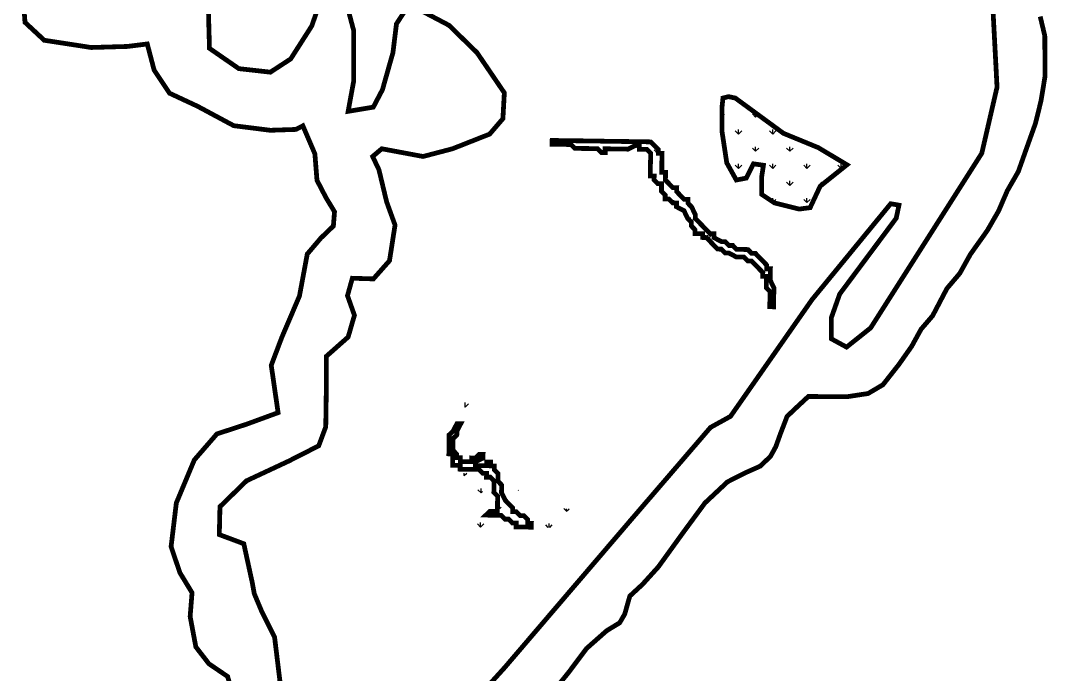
# Model space of a CAD drawing. Header units: metres. Extents: x 8244 to 287678, y 7853 to 2132060.
# Drawn here: x 268116 to 269193, y 2125778 to 2126464 of the extents above; entities that cross this region are included whole.
import ezdxf

# ---------------------------------------------------------------- set-up
doc = ezdxf.new("R2010")
doc.units = ezdxf.units.M
doc.layers.add('MANGROOVE BUFFER ZONE', color=120, linetype='Continuous')

msp = doc.modelspace()

# ---------------------------------------------------------------- hatches: boundary and pattern name
at = {"layer": 'MANGROOVE BUFFER ZONE'}
h = msp.add_hatch(dxfattribs=at)
h.set_pattern_fill('GRASS', color=256)
h.paths.add_polyline_path([(268952.6, 2126330.9), (268916.1, 2126345.9), (268865.6, 2126382.9), (268858.6, 2126384.4), (268852.6, 2126382.9), (268851.6, 2126373.4), (268851.6, 2126347.9), (268856.6, 2126314.9), (268866.6, 2126296.9), (268877.1, 2126298.9), (268884.6, 2126313.9), (268895.1, 2126312.4), (268893.1, 2126299.4), (268893.1, 2126281.9), (268906.6, 2126272.9), (268932.6, 2126266.4), (268944.1, 2126267.9), (268954.6, 2126290.4), (268982.7, 2126312.9)])
h = msp.add_hatch(dxfattribs=at)
h.set_pattern_fill('GRASS', color=256, angle=-0.8376017)
h.paths.add_polyline_path([(268819.7, 2126268.6), (268815.8, 2126272.6), (268815.8, 2126276.6), (268811.9, 2126276.7), (268807.9, 2126280.7), (268804, 2126284.8), (268804.1, 2126288.8), (268800.1, 2126288.8), (268796.2, 2126292.8), (268792.2, 2126296.9), (268792.3, 2126300.9), (268792.4, 2126304.9), (268788.4, 2126304.9), (268788.5, 2126316.9), (268788.6, 2126320.8), (268788.7, 2126324.8), (268784.7, 2126324.9), (268784.7, 2126328.9), (268780.8, 2126332.9), (268776.9, 2126336.9), (268772.9, 2126337), (268768.9, 2126337.1), (268765, 2126337.1), (268761, 2126337.2), (268757, 2126337.2), (268753, 2126337.3), (268749, 2126337.3), (268745, 2126337.4), (268741.1, 2126337.5), (268733.1, 2126337.6), (268729.1, 2126337.6), (268725.1, 2126337.7), (268721.2, 2126337.8), (268717.2, 2126337.8), (268713.2, 2126337.9), (268709.2, 2126337.9), (268705.2, 2126338), (268701.3, 2126338), (268697.3, 2126338.1), (268693.3, 2126338.2), (268689.3, 2126338.2), (268685.3, 2126338.3), (268681.4, 2126338.3), (268673.4, 2126338.5), (268673.3, 2126334.5), (268677.3, 2126334.4), (268681.3, 2126334.4), (268685.3, 2126334.3), (268689.3, 2126334.2), (268693.2, 2126334.2), (268697.2, 2126330.1), (268701.1, 2126330.1), (268705.1, 2126330), (268709.1, 2126330), (268713.1, 2126329.9), (268717.1, 2126329.8), (268721, 2126329.8), (268725, 2126325.8), (268729, 2126325.7), (268729, 2126329.7), (268733, 2126329.6), (268748.9, 2126329.4), (268752.9, 2126329.3), (268760.9, 2126333.2), (268764.9, 2126333.1), (268764.8, 2126329.1), (268768.8, 2126329.1), (268772.8, 2126329), (268776.7, 2126325), (268776.7, 2126321), (268776.6, 2126317), (268776.5, 2126313), (268776.5, 2126309.1), (268776.4, 2126305.1), (268776.4, 2126301.1), (268780.4, 2126301), (268780.3, 2126297.1), (268784.2, 2126293), (268788.2, 2126293), (268788.1, 2126289), (268788.1, 2126285), (268792, 2126281), (268791.9, 2126277), (268795.9, 2126276.9), (268799.9, 2126272.9), (268803.8, 2126272.8), (268803.8, 2126268.8), (268811.7, 2126264.7), (268815.5, 2126256.7), (268819.5, 2126252.7), (268819.4, 2126248.7), (268823.3, 2126244.7), (268823.3, 2126240.7), (268827.3, 2126240.6), (268831.2, 2126240.6), (268831.2, 2126236.6), (268835.2, 2126236.5), (268839.1, 2126232.5), (268846.9, 2126224.4), (268850.9, 2126224.3), (268854.8, 2126220.3), (268858.8, 2126220.2), (268866.7, 2126216.1), (268870.7, 2126216.1), (268874.7, 2126216), (268878.6, 2126212), (268882.6, 2126211.9), (268886.5, 2126207.9), (268890.4, 2126203.9), (268894.4, 2126199.8), (268894.3, 2126195.8), (268898.3, 2126195.8), (268898.2, 2126191.8), (268898.2, 2126187.8), (268898.1, 2126183.8), (268902, 2126179.8), (268902, 2126175.8), (268901.9, 2126171.8), (268901.8, 2126167.8), (268901.8, 2126163.9), (268905.8, 2126163.8), (268905.9, 2126171.8), (268905.9, 2126175.7), (268906, 2126179.7), (268906.1, 2126183.7), (268902.2, 2126191.7), (268902.3, 2126195.7), (268902.3, 2126199.7), (268902.4, 2126203.7), (268898.4, 2126203.7), (268898.4, 2126207.7), (268894.5, 2126211.8), (268890.6, 2126215.8), (268886.7, 2126219.8), (268882.7, 2126219.9), (268878.8, 2126223.9), (268874.8, 2126224), (268870.8, 2126224.1), (268866.8, 2126224.1), (268862.9, 2126228.2), (268858.9, 2126228.2), (268855, 2126232.2), (268851, 2126232.3), (268843.1, 2126236.4), (268843.2, 2126240.4), (268839.2, 2126240.4), (268835.3, 2126244.5), (268831.4, 2126248.5), (268823.5, 2126256.6), (268823.6, 2126260.6)])
h = msp.add_hatch(dxfattribs=at)
h.set_pattern_fill('GRASS', color=256, angle=-0.8376017)
h.paths.add_polyline_path([(268585.8, 2126064.9), (268585.8, 2126068.9), (268585.9, 2126072.9), (268589.9, 2126076.8), (268590, 2126080.8), (268594, 2126084.7), (268594.1, 2126088.7), (268594.1, 2126092.7), (268590.1, 2126088.8), (268590, 2126084.8), (268586, 2126080.9), (268585.9, 2126076.9), (268582, 2126076.9), (268581.9, 2126073), (268581.8, 2126069), (268581.7, 2126061), (268581.7, 2126057), (268577.7, 2126057.1), (268569.7, 2126057.2), (268569.7, 2126053.2), (268573.7, 2126053.2), (268577.6, 2126053.1), (268577.6, 2126049.1), (268577.5, 2126045.1), (268577.5, 2126041.2), (268581.5, 2126045.1), (268581.6, 2126049.1), (268585.5, 2126049), (268585.6, 2126053)])
h = msp.add_hatch(dxfattribs=at)
h.set_pattern_fill('GRASS', color=256, angle=-0.8376017)
h.paths.add_polyline_path([(268643.7, 2125944.6), (268639.8, 2125944.7), (268635.8, 2125948.7), (268631.9, 2125948.8), (268631.9, 2125952.7), (268628, 2125956.8), (268624.1, 2125960.8), (268620.2, 2125968.9), (268620.3, 2125972.8), (268620.3, 2125976.8), (268616.4, 2125980.9), (268616.5, 2125984.8), (268616.5, 2125988.8), (268612.6, 2125992.9), (268612.6, 2125996.8), (268608.7, 2125996.9), (268608.7, 2126000.9), (268604.7, 2126000.9), (268604.7, 2125997), (268600.7, 2125997), (268596.7, 2125997.1), (268592.7, 2125997.1), (268592.8, 2126001.1), (268600.8, 2126005), (268600.9, 2126009), (268596.9, 2126009), (268592.9, 2126005.1), (268588.9, 2126005.2), (268588.8, 2126001.2), (268584.8, 2126001.2), (268580.9, 2126001.3), (268576.9, 2126001.3), (268576.9, 2126005.3), (268573, 2126005.4), (268573, 2126009.4), (268569.1, 2126013.4), (268569.1, 2126017.4), (268569.2, 2126021.4), (268569.3, 2126025.4), (268573.3, 2126029.3), (268573.4, 2126033.3), (268577.5, 2126041.2), (268573.5, 2126041.2), (268569.4, 2126033.3), (268565.3, 2126029.4), (268565.3, 2126025.4), (268565.2, 2126021.4), (268565.2, 2126017.4), (268565.1, 2126013.5), (268565, 2126009.5), (268569, 2126009.4), (268569, 2126005.4), (268568.9, 2126001.5), (268568.9, 2125997.5), (268572.8, 2125997.4), (268576.8, 2125997.4), (268576.8, 2125993.4), (268580.7, 2125993.3), (268584.7, 2125993.3), (268588.7, 2125993.2), (268592.7, 2125993.1), (268596.7, 2125993.1), (268600.6, 2125989), (268604.6, 2125989), (268604.5, 2125985), (268608.5, 2125985), (268612.4, 2125980.9), (268612.4, 2125976.9), (268612.2, 2125969), (268616.2, 2125964.9), (268616, 2125957), (268616, 2125953), (268615.9, 2125949), (268611.9, 2125949.1), (268608, 2125949.1), (268603.9, 2125945.2), (268607.9, 2125945.1), (268615.9, 2125945), (268619.9, 2125945), (268623.8, 2125940.9), (268627.8, 2125940.9), (268631.7, 2125936.8), (268635.7, 2125936.8), (268635.6, 2125932.8), (268651.5, 2125932.5), (268651.6, 2125936.5), (268647.6, 2125936.6), (268647.7, 2125940.6)])
h = msp.add_hatch(dxfattribs=at)
h.set_pattern_fill('GRASS', color=256, angle=-0.8376017)
h.paths.add_polyline_path([(268675.8, 2125960.1), (268671.8, 2125960.1), (268667.9, 2125964.2), (268663.9, 2125964.2), (268656, 2125964.3), (268652, 2125964.4), (268648, 2125964.5), (268648.1, 2125968.4), (268644.1, 2125968.5), (268644.1, 2125972.5), (268640.2, 2125972.5), (268640.2, 2125976.5), (268636.3, 2125980.6), (268636.4, 2125988.5), (268632.5, 2125992.6), (268632.6, 2125996.5), (268632.6, 2126000.5), (268628.6, 2126000.6), (268628.7, 2126004.6), (268628.7, 2126008.6), (268632.8, 2126012.5), (268632.9, 2126020.4), (268628.9, 2126020.5), (268628.9, 2126016.5), (268620.8, 2126012.6), (268616.8, 2126008.7), (268616.7, 2126004.7), (268620.7, 2126004.7), (268620.7, 2126000.7), (268624.6, 2125996.7), (268628.6, 2125996.6), (268628.5, 2125992.6), (268628.4, 2125984.7), (268632.4, 2125984.6), (268632.3, 2125980.6), (268636.2, 2125976.6), (268636.2, 2125972.6), (268640.1, 2125968.6), (268640, 2125964.6), (268644, 2125960.5), (268648, 2125960.5), (268651.9, 2125956.4), (268655.9, 2125956.4), (268659.8, 2125956.3), (268663.8, 2125956.3), (268671.8, 2125956.1), (268675.7, 2125952.1), (268679.7, 2125952.1), (268683.7, 2125952), (268683.7, 2125956), (268679.7, 2125956)])
h = msp.add_hatch(dxfattribs=at)
h.set_pattern_fill('GRASS', color=256, angle=-0.8376017)
h.paths.add_polyline_path([(268600.5, 2125981.1), (268596.5, 2125981.1), (268592.5, 2125981.2), (268592.6, 2125985.2), (268588.6, 2125985.2), (268584.7, 2125989.3), (268580.7, 2125989.3), (268580.6, 2125985.4), (268584.5, 2125981.3), (268584.5, 2125977.3), (268588.5, 2125977.3), (268588.4, 2125973.3), (268592.3, 2125969.3), (268592.3, 2125965.3), (268592.2, 2125961.3), (268592.2, 2125957.3), (268592.1, 2125953.3), (268592, 2125949.3), (268588, 2125945.4), (268587.9, 2125941.4), (268587.9, 2125937.5), (268591.8, 2125933.4), (268595.7, 2125929.4), (268599.7, 2125929.3), (268603.7, 2125929.3), (268607.7, 2125929.2), (268607.7, 2125933.2), (268599.8, 2125937.3), (268595.9, 2125937.3), (268591.9, 2125937.4), (268591.9, 2125941.4), (268592, 2125945.4), (268596, 2125945.3), (268599.9, 2125945.3), (268596, 2125949.3), (268596.1, 2125953.3), (268596.1, 2125957.3), (268600.2, 2125961.2), (268600.2, 2125965.2), (268600.3, 2125969.1), (268600.4, 2125973.1), (268600.4, 2125977.1)])
h = msp.add_hatch(dxfattribs=at)
h.set_pattern_fill('GRASS', color=256, angle=-0.8376017)
h.paths.add_polyline_path([(268424.8, 2125951.8), (268420.9, 2125951.9), (268416.9, 2125951.9), (268412.9, 2125952), (268408.9, 2125952), (268404.9, 2125952.1), (268408.9, 2125948), (268412.8, 2125948), (268416.8, 2125947.9), (268420.8, 2125947.9), (268420.7, 2125943.9), (268424.7, 2125943.8), (268424.7, 2125939.8), (268428.6, 2125939.8), (268432.6, 2125935.8), (268428.5, 2125931.8), (268428.5, 2125927.8), (268428.4, 2125923.9), (268424.4, 2125919.9), (268420.4, 2125920), (268420.3, 2125916), (268424.3, 2125916), (268428.4, 2125919.9), (268432.4, 2125923.8), (268432.5, 2125927.8), (268432.5, 2125931.8), (268436.5, 2125931.7), (268440.5, 2125931.7), (268440.5, 2125935.6), (268436.5, 2125935.7), (268432.6, 2125939.7), (268428.7, 2125943.8), (268428.8, 2125947.8), (268424.8, 2125947.8)])
h = msp.add_hatch(dxfattribs=at)
h.set_pattern_fill('GRASS', color=256, angle=-0.8376017)
h.paths.add_polyline_path([(268691.4, 2125935.9), (268695.4, 2125939.9), (268695.5, 2125943.9), (268695.6, 2125947.8), (268691.6, 2125947.9), (268691.6, 2125951.9), (268687.6, 2125951.9), (268683.7, 2125952), (268683.6, 2125948), (268687.6, 2125948), (268687.5, 2125944), (268687.5, 2125940), (268687.4, 2125936), (268683.4, 2125936.1), (268679.5, 2125936.1), (268675.5, 2125940.2), (268671.5, 2125940.2), (268667.6, 2125940.3), (268663.5, 2125936.4), (268659.5, 2125936.4), (268655.5, 2125932.5), (268659.5, 2125932.4), (268663.5, 2125932.4), (268667.5, 2125932.3), (268671.4, 2125932.3), (268675.4, 2125932.2), (268679.4, 2125932.1), (268683.3, 2125928.1), (268687.3, 2125928), (268687.4, 2125932), (268691.3, 2125932)])

# ---------------------------------------------------------------- linework, layer by layer
at = {"layer": 'MANGROOVE BUFFER ZONE', "const_width": 5, "flags": 128}
for points in [[(268337.2, 2125759.4), (268332.9, 2125775.7), (268313.2, 2125789.1), (268299.5, 2125806.8), (268293.5, 2125838.7), (268295.5, 2125863.7), (268282.8, 2125884.6), (268273.5, 2125912), (268279, 2125957.9), (268297.9, 2126003.1), (268321.6, 2126030.4), (268352.5, 2126040.5), (268385.8, 2126052.7), (268378.6, 2126102.4), (268389.6, 2126131.5), (268408.2, 2126175.1), (268416.4, 2126219.2), (268430.6, 2126235.9), (268443.8, 2126248.6), (268445, 2126263.6), (268436.1, 2126278.3), (268426.6, 2126296.6), (268424.4, 2126324.3), (268411.8, 2126353.8), (268404.6, 2126350), (268377.6, 2126349.1), (268339.3, 2126353.9), (268301.3, 2126374.3), (268271.9, 2126388), (268255.7, 2126412.3), (268248.5, 2126439.7), (268227.7, 2126437.1), (268189.6, 2126436), (268140.4, 2126443.6), (268120.2, 2126462.4), (268118, 2126492.6)], [(268312.3, 2126493.1), (268313, 2126463), (268313.8, 2126435.1), (268344.6, 2126413.8), (268377.7, 2126410.1), (268399, 2126424), (268421.1, 2126458.6), (268433.6, 2126494.5)], [(268454.9, 2126492.3), (268465.2, 2126453.4), (268465.2, 2126401.3), (268459.3, 2126369), (268485.7, 2126373.4), (268495.3, 2126391.7), (268506.3, 2126430.6), (268510, 2126460.8), (268518.1, 2126473.2)], [(268540.5, 2125693.4), (268623.7, 2125785.3), (268755.6, 2125939.6), (268839.5, 2126037.2), (268860.5, 2126048.8), (268946.1, 2126171.4), (269028.6, 2126272), (269037.3, 2126270.5), (269034.4, 2126256.8), (268975.1, 2126177.2), (268966.4, 2126152.6), (268966.4, 2126130.2), (268982.3, 2126121.5), (269007.6, 2126141.7), (269124.2, 2126325), (269140.2, 2126394.4), (269135.8, 2126478.4)], [(268538.7, 2126473.2), (268565.1, 2126459.3), (268594.5, 2126430.6), (268623.2, 2126388.4), (268621.7, 2126361.3), (268607.8, 2126345.1), (268568.8, 2126329.7), (268537.9, 2126321.6), (268494.6, 2126329.7), (268485, 2126321.6), (268491.6, 2126307.7), (268499.7, 2126273.9), (268508.5, 2126249.6), (268502.7, 2126212.2), (268485.8, 2126193.1), (268463.7, 2126193.8), (268458.6, 2126175.5), (268465.9, 2126154.9), (268459.3, 2126132.1), (268436.5, 2126111.9), (268436.5, 2126084.8), (268435.8, 2126037.8), (268428.4, 2126017.9), (268396.8, 2126001.8), (268352.7, 2125981.2), (268324.8, 2125954), (268324.1, 2125924.7), (268349.8, 2125915.1), (268358.6, 2125874.7), (268360.8, 2125862.7), (268368.2, 2125845), (268382.1, 2125817.1), (268388.7, 2125762.8)], [(269185.5, 2126468.5), (269190.3, 2126448.3), (269190.6, 2126405.9), (269186.3, 2126379.8), (269180.5, 2126356.3), (269171.9, 2126332.2), (269162.5, 2126305.7), (269150.9, 2126285.5), (269141.8, 2126264.4), (269130, 2126243.9), (269112.3, 2126219), (269101.1, 2126198.9), (269087.6, 2126183), (269072.6, 2126154.4), (269060.5, 2126140.3), (269050.6, 2126122.3), (269037.3, 2126103.4), (269020.5, 2126082), (269004.9, 2126072.8), (268983.4, 2126069.5), (268965.5, 2126069.5), (268942.2, 2126069.7), (268930.7, 2126059), (268919.9, 2126048.8), (268913, 2126030.8), (268908, 2126016.9), (268902.4, 2126006.7), (268891.6, 2125996.5), (268876.6, 2125989.8), (268857.4, 2125980.1), (268833.7, 2125957.9), (268810.5, 2125926.4), (268784.8, 2125890.8), (268768.2, 2125872.5), (268754.9, 2125860.2), (268749.5, 2125841.2), (268744.2, 2125832.1), (268730.7, 2125823.9), (268709.4, 2125805.1), (268691, 2125780.5), (268657.3, 2125738.7)]]:
    msp.add_lwpolyline(points, dxfattribs=at)
msp.add_lwpolyline([(268865.6, 2126382.9), (268916.1, 2126345.9), (268952.6, 2126330.9), (268982.7, 2126312.9), (268954.6, 2126290.4), (268944.1, 2126267.9), (268932.6, 2126266.4), (268906.6, 2126272.9), (268893.1, 2126281.9), (268893.1, 2126299.4), (268895.1, 2126312.4), (268884.6, 2126313.9), (268877.1, 2126298.9), (268866.6, 2126296.9), (268856.6, 2126314.9), (268851.6, 2126347.9), (268851.6, 2126373.4), (268852.6, 2126382.9), (268858.6, 2126384.4)], close=True, dxfattribs=at)
at = {"layer": 'MANGROOVE BUFFER ZONE', "const_width": 5}
for points in [[(268819.7, 2126268.6), (268815.8, 2126272.6), (268815.8, 2126276.6), (268811.9, 2126276.7), (268807.9, 2126280.7), (268804, 2126284.8), (268804.1, 2126288.8), (268800.1, 2126288.8), (268796.2, 2126292.8), (268792.2, 2126296.9), (268792.3, 2126300.9), (268792.4, 2126304.9), (268788.4, 2126304.9), (268788.5, 2126316.9), (268788.6, 2126320.8), (268788.7, 2126324.8), (268784.7, 2126324.9), (268784.7, 2126328.9), (268780.8, 2126332.9), (268776.9, 2126336.9), (268772.9, 2126337), (268768.9, 2126337.1), (268765, 2126337.1), (268761, 2126337.2), (268757, 2126337.2), (268753, 2126337.3), (268749, 2126337.3), (268745, 2126337.4), (268741.1, 2126337.5), (268733.1, 2126337.6), (268729.1, 2126337.6), (268725.1, 2126337.7), (268721.2, 2126337.8), (268717.2, 2126337.8), (268713.2, 2126337.9), (268709.2, 2126337.9), (268705.2, 2126338), (268701.3, 2126338), (268697.3, 2126338.1), (268693.3, 2126338.2), (268689.3, 2126338.2), (268685.3, 2126338.3), (268681.4, 2126338.3), (268673.4, 2126338.5), (268673.3, 2126334.5), (268677.3, 2126334.4), (268681.3, 2126334.4), (268685.3, 2126334.3), (268689.3, 2126334.2), (268693.2, 2126334.2), (268697.2, 2126330.1), (268701.1, 2126330.1), (268705.1, 2126330), (268709.1, 2126330), (268713.1, 2126329.9), (268717.1, 2126329.8), (268721, 2126329.8), (268725, 2126325.8), (268729, 2126325.7), (268729, 2126329.7), (268733, 2126329.6), (268748.9, 2126329.4), (268752.9, 2126329.3), (268760.9, 2126333.2), (268764.9, 2126333.1), (268764.8, 2126329.1), (268768.8, 2126329.1), (268772.8, 2126329), (268776.7, 2126325), (268776.7, 2126321), (268776.6, 2126317), (268776.5, 2126313), (268776.5, 2126309.1), (268776.4, 2126305.1), (268776.4, 2126301.1), (268780.4, 2126301), (268780.3, 2126297.1), (268784.2, 2126293), (268788.2, 2126293), (268788.1, 2126289), (268788.1, 2126285), (268792, 2126281), (268791.9, 2126277), (268795.9, 2126276.9), (268799.9, 2126272.9), (268803.8, 2126272.8), (268803.8, 2126268.8), (268811.7, 2126264.7), (268815.5, 2126256.7), (268819.5, 2126252.7), (268819.4, 2126248.7), (268823.3, 2126244.7), (268823.3, 2126240.7), (268827.3, 2126240.6), (268831.2, 2126240.6), (268831.2, 2126236.6), (268835.2, 2126236.5), (268839.1, 2126232.5), (268846.9, 2126224.4), (268850.9, 2126224.3), (268854.8, 2126220.3), (268858.8, 2126220.2), (268866.7, 2126216.1), (268870.7, 2126216.1), (268874.7, 2126216), (268878.6, 2126212), (268882.6, 2126211.9), (268886.5, 2126207.9), (268890.4, 2126203.9), (268894.4, 2126199.8), (268894.3, 2126195.8), (268898.3, 2126195.8), (268898.2, 2126191.8), (268898.2, 2126187.8), (268898.1, 2126183.8), (268902, 2126179.8), (268902, 2126175.8), (268901.9, 2126171.8), (268901.8, 2126167.8), (268901.8, 2126163.9), (268905.8, 2126163.8), (268905.9, 2126171.8), (268905.9, 2126175.7), (268906, 2126179.7), (268906.1, 2126183.7), (268902.2, 2126191.7), (268902.3, 2126195.7), (268902.3, 2126199.7), (268902.4, 2126203.7), (268898.4, 2126203.7), (268898.4, 2126207.7), (268894.5, 2126211.8), (268890.6, 2126215.8), (268886.7, 2126219.8), (268882.7, 2126219.9), (268878.8, 2126223.9), (268874.8, 2126224), (268870.8, 2126224.1), (268866.8, 2126224.1), (268862.9, 2126228.2), (268858.9, 2126228.2), (268855, 2126232.2), (268851, 2126232.3), (268843.1, 2126236.4), (268843.2, 2126240.4), (268839.2, 2126240.4), (268835.3, 2126244.5), (268831.4, 2126248.5), (268823.5, 2126256.6), (268823.6, 2126260.6), (268819.7, 2126268.6)], [(268643.7, 2125944.6), (268639.8, 2125944.7), (268635.8, 2125948.7), (268631.9, 2125948.8), (268631.9, 2125952.7), (268628, 2125956.8), (268624.1, 2125960.8), (268620.2, 2125968.9), (268620.3, 2125972.8), (268620.3, 2125976.8), (268616.4, 2125980.9), (268616.5, 2125984.8), (268616.5, 2125988.8), (268612.6, 2125992.9), (268612.6, 2125996.8), (268608.7, 2125996.9), (268608.7, 2126000.9), (268604.7, 2126000.9), (268604.7, 2125997), (268600.7, 2125997), (268596.7, 2125997.1), (268592.7, 2125997.1), (268592.8, 2126001.1), (268600.8, 2126005), (268600.9, 2126009), (268596.9, 2126009), (268592.9, 2126005.1), (268588.9, 2126005.2), (268588.8, 2126001.2), (268584.8, 2126001.2), (268580.9, 2126001.3), (268576.9, 2126001.3), (268576.9, 2126005.3), (268573, 2126005.4), (268573, 2126009.4), (268569.1, 2126013.4), (268569.1, 2126017.4), (268569.2, 2126021.4), (268569.3, 2126025.4), (268573.3, 2126029.3), (268573.4, 2126033.3), (268577.5, 2126041.2), (268573.5, 2126041.2), (268569.4, 2126033.3), (268565.3, 2126029.4), (268565.3, 2126025.4), (268565.2, 2126021.4), (268565.2, 2126017.4), (268565.1, 2126013.5), (268565, 2126009.5), (268569, 2126009.4), (268569, 2126005.4), (268568.9, 2126001.5), (268568.9, 2125997.5), (268572.8, 2125997.4), (268576.8, 2125997.4), (268576.8, 2125993.4), (268580.7, 2125993.3), (268584.7, 2125993.3), (268588.7, 2125993.2), (268592.7, 2125993.1), (268596.7, 2125993.1), (268600.6, 2125989), (268604.6, 2125989), (268604.5, 2125985), (268608.5, 2125985), (268612.4, 2125980.9), (268612.4, 2125976.9), (268612.2, 2125969), (268616.2, 2125964.9), (268616, 2125957), (268616, 2125953), (268615.9, 2125949), (268611.9, 2125949.1), (268608, 2125949.1), (268603.9, 2125945.2), (268607.9, 2125945.1), (268615.9, 2125945), (268619.9, 2125945), (268623.8, 2125940.9), (268627.8, 2125940.9), (268631.7, 2125936.8), (268635.7, 2125936.8), (268635.6, 2125932.8), (268651.5, 2125932.5), (268651.6, 2125936.5), (268647.6, 2125936.6), (268647.7, 2125940.6), (268643.7, 2125944.6)]]:
    msp.add_lwpolyline(points, close=True, dxfattribs=at)

doc.saveas('drawing.dxf')
